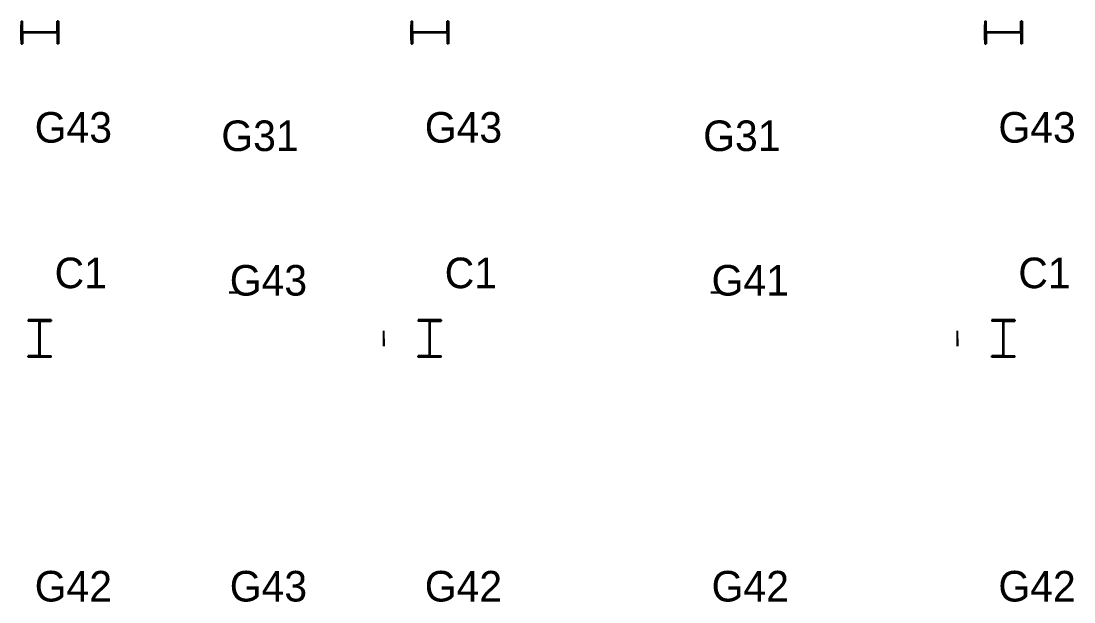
# Model space of a CAD drawing. Extents: x 0 to 468522, y -150 to 33063.
# Drawn here: x 234756 to 248522, y 8554 to 16150 of the extents above; entities that cross this region are included whole.
import ezdxf
from ezdxf.enums import TextEntityAlignment as Align

# ---------------------------------------------------------------- set-up
doc = ezdxf.new("R2010")
doc.units = 0

msp = doc.modelspace()

# ---------------------------------------------------------------- linework, layer by layer
at = {"layer": 'C1'}
for p, q in [((234756, 16150, 3330), (234756, 15850, 3330)), ((234756, 16150, 3330), (234774, 16150, 3330)), ((234756, 16150), (234756, 15850)), ((234756, 16150), (234774, 16150)), ((234774, 16005.5, 3330), (234774, 16150, 3330)), ((234774, 16005.5), (234774, 16150)), ((235226, 16005.5, 3330), (235226, 16150, 3330)), ((235244, 16150, 3330), (235226, 16150, 3330)), ((235226, 16005.5), (235226, 16150)), ((235244, 16150), (235226, 16150)), ((235244, 16150, 3330), (235244, 15850, 3330)), ((235244, 16150), (235244, 15850)), ((239856, 16150, 3330), (239856, 15850, 3330)), ((239856, 16150, 3330), (239874, 16150, 3330)), ((239856, 16150), (239856, 15850)), ((239856, 16150), (239874, 16150)), ((239874, 16005.5, 3330), (239874, 16150, 3330)), ((239874, 16005.5), (239874, 16150)), ((240326, 16005.5, 3330), (240326, 16150, 3330)), ((240344, 16150, 3330), (240326, 16150, 3330)), ((240326, 16005.5), (240326, 16150)), ((240344, 16150), (240326, 16150)), ((240344, 16150, 3330), (240344, 15850, 3330)), ((240344, 16150), (240344, 15850)), ((247356, 16150, 3330), (247356, 15850, 3330)), ((247356, 16150, 3330), (247374, 16150, 3330)), ((247356, 16150), (247356, 15850)), ((247356, 16150), (247374, 16150)), ((247374, 16005.5, 3330), (247374, 16150, 3330)), ((247374, 16005.5), (247374, 16150)), ((247826, 16005.5, 3330), (247826, 16150, 3330)), ((247844, 16150, 3330), (247826, 16150, 3330)), ((247826, 16005.5), (247826, 16150)), ((247844, 16150), (247826, 16150)), ((247844, 16150, 3330), (247844, 15850, 3330)), ((247844, 16150), (247844, 15850)), ((235226, 16005.5, 3330), (234774, 16005.5, 3330)), ((234774, 16005.5, 3330), (234774, 16005.5, 3330)), ((234774, 16005.5, 3330), (234774, 16005.5, 3330)), ((234774, 16005.5, 3330), (234774, 16005.5, 3330)), ((235226, 16005.5), (234774, 16005.5)), ((234774, 16005.5), (234774, 16005.5)), ((234774, 16005.5), (234774, 16005.5)), ((234774, 16005.5), (234774, 16005.5)), ((235226, 15994.5, 3330), (234774, 15994.5, 3330)), ((234774, 15994.5, 3330), (234774, 15994.5, 3330)), ((234774, 15994.5, 3330), (234774, 15994.5, 3330)), ((234774, 15994.5, 3330), (234774, 15994.5, 3330)), ((234774, 15994.5, 3330), (234774, 15850, 3330)), ((235226, 15994.5), (234774, 15994.5)), ((234774, 15994.5), (234774, 15994.5)), ((234774, 15994.5), (234774, 15994.5)), ((234774, 15994.5), (234774, 15994.5)), ((234774, 15994.5), (234774, 15850)), ((235226, 16005.5, 3330), (235226, 16005.5, 3330)), ((235226, 16005.5, 3330), (235226, 16005.5, 3330)), ((235226, 16005.5, 3330), (235226, 16005.5, 3330)), ((235226, 16005.5), (235226, 16005.5)), ((235226, 16005.5), (235226, 16005.5)), ((235226, 16005.5), (235226, 16005.5)), ((235226, 15994.5, 3330), (235226, 15994.5, 3330)), ((235226, 15994.5, 3330), (235226, 15994.5, 3330)), ((235226, 15994.5, 3330), (235226, 15994.5, 3330)), ((235226, 15994.5, 3330), (235226, 15850, 3330)), ((235226, 15994.5), (235226, 15994.5)), ((235226, 15994.5), (235226, 15994.5)), ((235226, 15994.5), (235226, 15994.5)), ((235226, 15994.5), (235226, 15850)), ((240326, 16005.5, 3330), (239874, 16005.5, 3330)), ((239874, 16005.5, 3330), (239874, 16005.5, 3330)), ((239874, 16005.5, 3330), (239874, 16005.5, 3330)), ((239874, 16005.5, 3330), (239874, 16005.5, 3330)), ((240326, 16005.5), (239874, 16005.5)), ((239874, 16005.5), (239874, 16005.5)), ((239874, 16005.5), (239874, 16005.5)), ((239874, 16005.5), (239874, 16005.5)), ((240326, 15994.5, 3330), (239874, 15994.5, 3330)), ((239874, 15994.5, 3330), (239874, 15994.5, 3330)), ((239874, 15994.5, 3330), (239874, 15994.5, 3330)), ((239874, 15994.5, 3330), (239874, 15994.5, 3330)), ((239874, 15994.5, 3330), (239874, 15850, 3330)), ((240326, 15994.5), (239874, 15994.5)), ((239874, 15994.5), (239874, 15994.5)), ((239874, 15994.5), (239874, 15994.5)), ((239874, 15994.5), (239874, 15994.5)), ((239874, 15994.5), (239874, 15850)), ((240326, 16005.5, 3330), (240326, 16005.5, 3330)), ((240326, 16005.5, 3330), (240326, 16005.5, 3330)), ((240326, 16005.5, 3330), (240326, 16005.5, 3330)), ((240326, 16005.5), (240326, 16005.5)), ((240326, 16005.5), (240326, 16005.5)), ((240326, 16005.5), (240326, 16005.5)), ((240326, 15994.5, 3330), (240326, 15994.5, 3330)), ((240326, 15994.5, 3330), (240326, 15994.5, 3330)), ((240326, 15994.5, 3330), (240326, 15994.5, 3330)), ((240326, 15994.5, 3330), (240326, 15850, 3330)), ((240326, 15994.5), (240326, 15994.5)), ((240326, 15994.5), (240326, 15994.5)), ((240326, 15994.5), (240326, 15994.5)), ((240326, 15994.5), (240326, 15850)), ((247826, 16005.5, 3330), (247374, 16005.5, 3330)), ((247374, 16005.5, 3330), (247374, 16005.5, 3330)), ((247374, 16005.5, 3330), (247374, 16005.5, 3330)), ((247374, 16005.5, 3330), (247374, 16005.5, 3330)), ((247826, 16005.5), (247374, 16005.5)), ((247374, 16005.5), (247374, 16005.5)), ((247374, 16005.5), (247374, 16005.5)), ((247374, 16005.5), (247374, 16005.5)), ((247826, 15994.5, 3330), (247374, 15994.5, 3330)), ((247374, 15994.5, 3330), (247374, 15994.5, 3330)), ((247374, 15994.5, 3330), (247374, 15994.5, 3330)), ((247374, 15994.5, 3330), (247374, 15994.5, 3330)), ((247374, 15994.5, 3330), (247374, 15850, 3330)), ((247826, 15994.5), (247374, 15994.5)), ((247374, 15994.5), (247374, 15994.5)), ((247374, 15994.5), (247374, 15994.5)), ((247374, 15994.5), (247374, 15994.5)), ((247374, 15994.5), (247374, 15850)), ((247826, 16005.5, 3330), (247826, 16005.5, 3330)), ((247826, 16005.5, 3330), (247826, 16005.5, 3330)), ((247826, 16005.5, 3330), (247826, 16005.5, 3330)), ((247826, 16005.5), (247826, 16005.5)), ((247826, 16005.5), (247826, 16005.5)), ((247826, 16005.5), (247826, 16005.5)), ((247826, 15994.5, 3330), (247826, 15994.5, 3330)), ((247826, 15994.5, 3330), (247826, 15994.5, 3330)), ((247826, 15994.5, 3330), (247826, 15994.5, 3330)), ((247826, 15994.5, 3330), (247826, 15850, 3330)), ((247826, 15994.5), (247826, 15994.5)), ((247826, 15994.5), (247826, 15994.5)), ((247826, 15994.5), (247826, 15994.5)), ((247826, 15994.5), (247826, 15850)), ((234756, 15850, 3330), (234774, 15850, 3330)), ((234756, 15850), (234774, 15850)), ((235244, 15850, 3330), (235226, 15850, 3330)), ((235244, 15850), (235226, 15850)), ((239856, 15850, 3330), (239874, 15850, 3330)), ((239856, 15850), (239874, 15850)), ((240344, 15850, 3330), (240326, 15850, 3330)), ((240344, 15850), (240326, 15850)), ((247356, 15850, 3330), (247374, 15850, 3330)), ((247356, 15850), (247374, 15850)), ((247844, 15850, 3330), (247826, 15850, 3330)), ((247844, 15850), (247826, 15850)), ((235150, 12244, 3330), (234850, 12244, 3330)), ((234850, 12244, 3330), (234850, 12226, 3330)), ((235150, 12244), (234850, 12244)), ((234850, 12244), (234850, 12226)), ((234994.5, 12226, 3330), (234850, 12226, 3330)), ((234994.5, 12226), (234850, 12226)), ((234994.5, 11774, 3330), (234994.5, 12226, 3330)), ((234994.5, 12226, 3330), (234994.5, 12226, 3330)), ((234994.5, 12226, 3330), (234994.5, 12226, 3330)), ((234994.5, 12226, 3330), (234994.5, 12226, 3330)), ((234994.5, 11774), (234994.5, 12226)), ((234994.5, 12226), (234994.5, 12226)), ((234994.5, 12226), (234994.5, 12226)), ((234994.5, 12226), (234994.5, 12226)), ((235005.5, 11774, 3330), (235005.5, 12226, 3330)), ((235005.5, 12226, 3330), (235005.5, 12226, 3330)), ((235005.5, 12226, 3330), (235005.5, 12226, 3330)), ((235005.5, 12226, 3330), (235005.5, 12226, 3330)), ((235005.5, 12226, 3330), (235150, 12226, 3330)), ((235005.5, 11774), (235005.5, 12226)), ((235005.5, 12226), (235005.5, 12226)), ((235005.5, 12226), (235005.5, 12226)), ((235005.5, 12226), (235005.5, 12226)), ((235005.5, 12226), (235150, 12226)), ((235150, 12244, 3330), (235150, 12226, 3330)), ((235150, 12244), (235150, 12226)), ((240250, 12244, 3330), (239950, 12244, 3330)), ((239950, 12244, 3330), (239950, 12226, 3330)), ((240250, 12244), (239950, 12244)), ((239950, 12244), (239950, 12226)), ((240094.5, 12226, 3330), (239950, 12226, 3330)), ((240094.5, 12226), (239950, 12226)), ((240094.5, 11774, 3330), (240094.5, 12226, 3330)), ((240094.5, 12226, 3330), (240094.5, 12226, 3330)), ((240094.5, 12226, 3330), (240094.5, 12226, 3330)), ((240094.5, 12226, 3330), (240094.5, 12226, 3330)), ((240094.5, 11774), (240094.5, 12226)), ((240094.5, 12226), (240094.5, 12226)), ((240094.5, 12226), (240094.5, 12226)), ((240094.5, 12226), (240094.5, 12226)), ((240105.5, 11774, 3330), (240105.5, 12226, 3330)), ((240105.5, 12226, 3330), (240105.5, 12226, 3330)), ((240105.5, 12226, 3330), (240105.5, 12226, 3330)), ((240105.5, 12226, 3330), (240105.5, 12226, 3330)), ((240105.5, 12226, 3330), (240250, 12226, 3330)), ((240105.5, 11774), (240105.5, 12226)), ((240105.5, 12226), (240105.5, 12226)), ((240105.5, 12226), (240105.5, 12226)), ((240105.5, 12226), (240105.5, 12226)), ((240105.5, 12226), (240250, 12226)), ((240250, 12244, 3330), (240250, 12226, 3330)), ((240250, 12244), (240250, 12226)), ((247750, 12244, 3330), (247450, 12244, 3330)), ((247450, 12244, 3330), (247450, 12226, 3330)), ((247750, 12244), (247450, 12244)), ((247450, 12244), (247450, 12226)), ((247594.5, 12226, 3330), (247450, 12226, 3330)), ((247594.5, 12226), (247450, 12226)), ((247594.5, 11774, 3330), (247594.5, 12226, 3330)), ((247594.5, 12226, 3330), (247594.5, 12226, 3330)), ((247594.5, 12226, 3330), (247594.5, 12226, 3330)), ((247594.5, 12226, 3330), (247594.5, 12226, 3330)), ((247594.5, 11774), (247594.5, 12226)), ((247594.5, 12226), (247594.5, 12226)), ((247594.5, 12226), (247594.5, 12226)), ((247594.5, 12226), (247594.5, 12226)), ((247605.5, 11774, 3330), (247605.5, 12226, 3330)), ((247605.5, 12226, 3330), (247605.5, 12226, 3330)), ((247605.5, 12226, 3330), (247605.5, 12226, 3330)), ((247605.5, 12226, 3330), (247605.5, 12226, 3330)), ((247605.5, 12226, 3330), (247750, 12226, 3330)), ((247605.5, 11774), (247605.5, 12226)), ((247605.5, 12226), (247605.5, 12226)), ((247605.5, 12226), (247605.5, 12226)), ((247605.5, 12226), (247605.5, 12226)), ((247605.5, 12226), (247750, 12226)), ((247750, 12244, 3330), (247750, 12226, 3330)), ((247750, 12244), (247750, 12226)), ((234994.5, 11774, 3330), (234850, 11774, 3330)), ((234850, 11756, 3330), (234850, 11774, 3330)), ((234994.5, 11774), (234850, 11774)), ((234850, 11756), (234850, 11774)), ((235150, 11756, 3330), (234850, 11756, 3330)), ((235150, 11756), (234850, 11756)), ((234994.5, 11774, 3330), (234994.5, 11774, 3330)), ((234994.5, 11774, 3330), (234994.5, 11774, 3330)), ((234994.5, 11774, 3330), (234994.5, 11774, 3330)), ((234994.5, 11774), (234994.5, 11774)), ((234994.5, 11774), (234994.5, 11774)), ((234994.5, 11774), (234994.5, 11774)), ((235005.5, 11774, 3330), (235005.5, 11774, 3330)), ((235005.5, 11774, 3330), (235005.5, 11774, 3330)), ((235005.5, 11774, 3330), (235005.5, 11774, 3330)), ((235005.5, 11774, 3330), (235150, 11774, 3330)), ((235005.5, 11774), (235005.5, 11774)), ((235005.5, 11774), (235005.5, 11774)), ((235005.5, 11774), (235005.5, 11774)), ((235005.5, 11774), (235150, 11774)), ((235150, 11756, 3330), (235150, 11774, 3330)), ((235150, 11756), (235150, 11774)), ((240094.5, 11774, 3330), (239950, 11774, 3330)), ((239950, 11756, 3330), (239950, 11774, 3330)), ((240094.5, 11774), (239950, 11774)), ((239950, 11756), (239950, 11774)), ((240250, 11756, 3330), (239950, 11756, 3330)), ((240250, 11756), (239950, 11756)), ((240094.5, 11774, 3330), (240094.5, 11774, 3330)), ((240094.5, 11774, 3330), (240094.5, 11774, 3330)), ((240094.5, 11774, 3330), (240094.5, 11774, 3330)), ((240094.5, 11774), (240094.5, 11774)), ((240094.5, 11774), (240094.5, 11774)), ((240094.5, 11774), (240094.5, 11774)), ((240105.5, 11774, 3330), (240105.5, 11774, 3330)), ((240105.5, 11774, 3330), (240105.5, 11774, 3330)), ((240105.5, 11774, 3330), (240105.5, 11774, 3330)), ((240105.5, 11774, 3330), (240250, 11774, 3330)), ((240105.5, 11774), (240105.5, 11774)), ((240105.5, 11774), (240105.5, 11774)), ((240105.5, 11774), (240105.5, 11774)), ((240105.5, 11774), (240250, 11774)), ((240250, 11756, 3330), (240250, 11774, 3330)), ((240250, 11756), (240250, 11774)), ((247594.5, 11774, 3330), (247450, 11774, 3330)), ((247450, 11756, 3330), (247450, 11774, 3330)), ((247594.5, 11774), (247450, 11774)), ((247450, 11756), (247450, 11774)), ((247750, 11756, 3330), (247450, 11756, 3330)), ((247750, 11756), (247450, 11756)), ((247594.5, 11774, 3330), (247594.5, 11774, 3330)), ((247594.5, 11774, 3330), (247594.5, 11774, 3330)), ((247594.5, 11774, 3330), (247594.5, 11774, 3330)), ((247594.5, 11774), (247594.5, 11774)), ((247594.5, 11774), (247594.5, 11774)), ((247594.5, 11774), (247594.5, 11774)), ((247605.5, 11774, 3330), (247605.5, 11774, 3330)), ((247605.5, 11774, 3330), (247605.5, 11774, 3330)), ((247605.5, 11774, 3330), (247605.5, 11774, 3330)), ((247605.5, 11774, 3330), (247750, 11774, 3330)), ((247605.5, 11774), (247605.5, 11774)), ((247605.5, 11774), (247605.5, 11774)), ((247605.5, 11774), (247605.5, 11774)), ((247605.5, 11774), (247750, 11774)), ((247750, 11756, 3330), (247750, 11774, 3330)), ((247750, 11756), (247750, 11774))]:
    msp.add_line(p, q, dxfattribs=at)
at = {"layer": 'G31', "extrusion": (0, 1, 0)}
for p, q in [((237475, 12600, 3480), (237625, 12600, 3480)), ((237475, 12600, 3180), (237625, 12600, 3180)), ((237546.75, 12600, 3471), (237475, 12600, 3471)), ((237475, 12600, 3480), (237475, 12600, 3471)), ((237546.75, 12600, 3189), (237475, 12600, 3189)), ((237475, 12600, 3180), (237475, 12600, 3189)), ((237546.75, 12600, 3189), (237546.75, 12600, 3471)), ((237546.75, 12600, 3471), (237546.75, 12600, 3471)), ((237546.75, 12600, 3189), (237546.75, 12600, 3189)), ((237546.75, 12600, 3471), (237546.75, 12600, 3471)), ((237546.75, 12600, 3189), (237546.75, 12600, 3189)), ((237546.75, 12600, 3471), (237546.75, 12600, 3471)), ((237546.75, 12600, 3189), (237546.75, 12600, 3189)), ((237553.25, 12600, 3189), (237553.25, 12600, 3471)), ((237553.25, 12600, 3189), (237553.25, 12600, 3189)), ((237553.25, 12600, 3471), (237553.25, 12600, 3471)), ((237553.25, 12600, 3189), (237553.25, 12600, 3189)), ((237553.25, 12600, 3471), (237553.25, 12600, 3471)), ((237553.25, 12600, 3189), (237553.25, 12600, 3189)), ((237553.25, 12600, 3471), (237553.25, 12600, 3471)), ((237553.25, 12600, 3471), (237625, 12600, 3471)), ((237553.25, 12600, 3189), (237625, 12600, 3189)), ((237625, 12600, 3480), (237625, 12600, 3471)), ((237625, 12600, 3180), (237625, 12600, 3189)), ((243775, 12600, 3480), (243925, 12600, 3480)), ((243775, 12600, 3180), (243925, 12600, 3180)), ((243846.75, 12600, 3471), (243775, 12600, 3471)), ((243775, 12600, 3480), (243775, 12600, 3471)), ((243846.75, 12600, 3189), (243775, 12600, 3189)), ((243775, 12600, 3180), (243775, 12600, 3189)), ((243846.75, 12600, 3189), (243846.75, 12600, 3471)), ((243846.75, 12600, 3471), (243846.75, 12600, 3471)), ((243846.75, 12600, 3189), (243846.75, 12600, 3189)), ((243846.75, 12600, 3471), (243846.75, 12600, 3471)), ((243846.75, 12600, 3189), (243846.75, 12600, 3189)), ((243846.75, 12600, 3471), (243846.75, 12600, 3471)), ((243846.75, 12600, 3189), (243846.75, 12600, 3189)), ((243853.25, 12600, 3189), (243853.25, 12600, 3471)), ((243853.25, 12600, 3189), (243853.25, 12600, 3189)), ((243853.25, 12600, 3471), (243853.25, 12600, 3471)), ((243853.25, 12600, 3189), (243853.25, 12600, 3189)), ((243853.25, 12600, 3471), (243853.25, 12600, 3471)), ((243853.25, 12600, 3189), (243853.25, 12600, 3189)), ((243853.25, 12600, 3471), (243853.25, 12600, 3471)), ((243853.25, 12600, 3471), (243925, 12600, 3471)), ((243853.25, 12600, 3189), (243925, 12600, 3189)), ((243925, 12600, 3480), (243925, 12600, 3471)), ((243925, 12600, 3180), (243925, 12600, 3189))]:
    msp.add_line(p, q, dxfattribs=at)
at = {"layer": 'G41', "extrusion": (-1, 0, 0)}
for p, q in [((247000, 11900, 3530), (247000, 12100, 3530)), ((247000, 11900, 3130), (247000, 12100, 3130)), ((247000, 12006, 3508), (247000, 12100, 3508)), ((247000, 12100, 3530), (247000, 12100, 3508)), ((247000, 12006, 3152), (247000, 12100, 3152)), ((247000, 12100, 3130), (247000, 12100, 3152)), ((247000, 12006, 3152), (247000, 12006, 3508)), ((247000, 12006, 3152), (247000, 12006, 3152)), ((247000, 12006, 3508), (247000, 12006, 3508)), ((247000, 12006, 3152), (247000, 12006, 3152)), ((247000, 12006, 3508), (247000, 12006, 3508)), ((247000, 12006, 3152), (247000, 12006, 3152)), ((247000, 12006, 3508), (247000, 12006, 3508)), ((247000, 11994, 3152), (247000, 11994, 3508)), ((247000, 11994, 3508), (247000, 11994, 3508)), ((247000, 11994, 3152), (247000, 11994, 3152)), ((247000, 11994, 3508), (247000, 11994, 3508)), ((247000, 11994, 3152), (247000, 11994, 3152)), ((247000, 11994, 3508), (247000, 11994, 3508)), ((247000, 11994, 3152), (247000, 11994, 3152)), ((247000, 11994, 3508), (247000, 11900, 3508)), ((247000, 11994, 3152), (247000, 11900, 3152)), ((247000, 11900, 3530), (247000, 11900, 3508)), ((247000, 11900, 3130), (247000, 11900, 3152))]:
    msp.add_line(p, q, dxfattribs=at)
at = {"layer": 'G42', "extrusion": (-1, 0, 0)}
for p, q in [((234756, 15900, 3530), (234756, 16100, 3530)), ((234756, 15900, 3130), (234756, 16100, 3130)), ((234756, 16004.5, 3516), (234756, 16100, 3516)), ((234756, 16100, 3530), (234756, 16100, 3516)), ((234756, 16004.5, 3144), (234756, 16100, 3144)), ((234756, 16100, 3130), (234756, 16100, 3144)), ((234756, 16004.5, 3144), (234756, 16004.5, 3516)), ((234756, 16004.5, 3144), (234756, 16004.5, 3144)), ((234756, 16004.5, 3516), (234756, 16004.5, 3516)), ((234756, 16004.5, 3144), (234756, 16004.5, 3144)), ((234756, 16004.5, 3516), (234756, 16004.5, 3516)), ((234756, 16004.5, 3144), (234756, 16004.5, 3144)), ((234756, 16004.5, 3516), (234756, 16004.5, 3516)), ((234756, 15995.5, 3144), (234756, 15995.5, 3516)), ((234756, 15995.5, 3516), (234756, 15995.5, 3516)), ((234756, 15995.5, 3144), (234756, 15995.5, 3144)), ((234756, 15995.5, 3516), (234756, 15995.5, 3516)), ((234756, 15995.5, 3144), (234756, 15995.5, 3144)), ((234756, 15995.5, 3516), (234756, 15995.5, 3516)), ((234756, 15995.5, 3144), (234756, 15995.5, 3144)), ((234756, 15995.5, 3516), (234756, 15900, 3516)), ((234756, 15995.5, 3144), (234756, 15900, 3144)), ((239856, 15900, 3530), (239856, 16100, 3530)), ((239856, 15900, 3130), (239856, 16100, 3130)), ((239856, 16004.5, 3516), (239856, 16100, 3516)), ((239856, 16100, 3530), (239856, 16100, 3516)), ((239856, 16004.5, 3144), (239856, 16100, 3144)), ((239856, 16100, 3130), (239856, 16100, 3144)), ((239856, 16004.5, 3144), (239856, 16004.5, 3516)), ((239856, 16004.5, 3144), (239856, 16004.5, 3144)), ((239856, 16004.5, 3516), (239856, 16004.5, 3516)), ((239856, 16004.5, 3144), (239856, 16004.5, 3144)), ((239856, 16004.5, 3516), (239856, 16004.5, 3516)), ((239856, 16004.5, 3144), (239856, 16004.5, 3144)), ((239856, 16004.5, 3516), (239856, 16004.5, 3516)), ((239856, 15995.5, 3144), (239856, 15995.5, 3516)), ((239856, 15995.5, 3516), (239856, 15995.5, 3516)), ((239856, 15995.5, 3144), (239856, 15995.5, 3144)), ((239856, 15995.5, 3516), (239856, 15995.5, 3516)), ((239856, 15995.5, 3144), (239856, 15995.5, 3144)), ((239856, 15995.5, 3516), (239856, 15995.5, 3516)), ((239856, 15995.5, 3144), (239856, 15995.5, 3144)), ((239856, 15995.5, 3516), (239856, 15900, 3516)), ((239856, 15995.5, 3144), (239856, 15900, 3144)), ((247356, 15900, 3530), (247356, 16100, 3530)), ((247356, 15900, 3130), (247356, 16100, 3130)), ((247356, 16004.5, 3516), (247356, 16100, 3516)), ((247356, 16100, 3530), (247356, 16100, 3516)), ((247356, 16004.5, 3144), (247356, 16100, 3144)), ((247356, 16100, 3130), (247356, 16100, 3144)), ((247356, 16004.5, 3144), (247356, 16004.5, 3516)), ((247356, 16004.5, 3144), (247356, 16004.5, 3144)), ((247356, 16004.5, 3516), (247356, 16004.5, 3516)), ((247356, 16004.5, 3144), (247356, 16004.5, 3144)), ((247356, 16004.5, 3516), (247356, 16004.5, 3516)), ((247356, 16004.5, 3144), (247356, 16004.5, 3144)), ((247356, 16004.5, 3516), (247356, 16004.5, 3516)), ((247356, 15995.5, 3144), (247356, 15995.5, 3516)), ((247356, 15995.5, 3516), (247356, 15995.5, 3516)), ((247356, 15995.5, 3144), (247356, 15995.5, 3144)), ((247356, 15995.5, 3516), (247356, 15995.5, 3516)), ((247356, 15995.5, 3144), (247356, 15995.5, 3144)), ((247356, 15995.5, 3516), (247356, 15995.5, 3516)), ((247356, 15995.5, 3144), (247356, 15995.5, 3144)), ((247356, 15995.5, 3516), (247356, 15900, 3516)), ((247356, 15995.5, 3144), (247356, 15900, 3144)), ((234756, 15900, 3530), (234756, 15900, 3516)), ((234756, 15900, 3130), (234756, 15900, 3144)), ((239856, 15900, 3530), (239856, 15900, 3516)), ((239856, 15900, 3130), (239856, 15900, 3144)), ((247356, 15900, 3530), (247356, 15900, 3516)), ((247356, 15900, 3130), (247356, 15900, 3144))]:
    msp.add_line(p, q, dxfattribs=at)
at = {"layer": 'G43', "extrusion": (0, 1, 0)}
for p, q in [((234900, 12244, 3530), (235100, 12244, 3530)), ((234900, 12244, 3130), (235100, 12244, 3130)), ((234996, 12244, 3517), (234900, 12244, 3517)), ((234900, 12244, 3530), (234900, 12244, 3517)), ((234996, 12244, 3143), (234900, 12244, 3143)), ((234900, 12244, 3130), (234900, 12244, 3143)), ((234996, 12244, 3143), (234996, 12244, 3517)), ((234996, 12244, 3517), (234996, 12244, 3517)), ((234996, 12244, 3143), (234996, 12244, 3143)), ((234996, 12244, 3517), (234996, 12244, 3517)), ((234996, 12244, 3143), (234996, 12244, 3143)), ((234996, 12244, 3517), (234996, 12244, 3517)), ((234996, 12244, 3143), (234996, 12244, 3143)), ((235004, 12244, 3143), (235004, 12244, 3517)), ((235004, 12244, 3143), (235004, 12244, 3143)), ((235004, 12244, 3517), (235004, 12244, 3517)), ((235004, 12244, 3143), (235004, 12244, 3143)), ((235004, 12244, 3517), (235004, 12244, 3517)), ((235004, 12244, 3143), (235004, 12244, 3143)), ((235004, 12244, 3517), (235004, 12244, 3517)), ((235004, 12244, 3517), (235100, 12244, 3517)), ((235004, 12244, 3143), (235100, 12244, 3143)), ((235100, 12244, 3530), (235100, 12244, 3517)), ((235100, 12244, 3130), (235100, 12244, 3143)), ((240000, 12244, 3530), (240200, 12244, 3530)), ((240000, 12244, 3130), (240200, 12244, 3130)), ((240096, 12244, 3517), (240000, 12244, 3517)), ((240000, 12244, 3530), (240000, 12244, 3517)), ((240096, 12244, 3143), (240000, 12244, 3143)), ((240000, 12244, 3130), (240000, 12244, 3143)), ((240096, 12244, 3143), (240096, 12244, 3517)), ((240096, 12244, 3517), (240096, 12244, 3517)), ((240096, 12244, 3143), (240096, 12244, 3143)), ((240096, 12244, 3517), (240096, 12244, 3517)), ((240096, 12244, 3143), (240096, 12244, 3143)), ((240096, 12244, 3517), (240096, 12244, 3517)), ((240096, 12244, 3143), (240096, 12244, 3143)), ((240104, 12244, 3143), (240104, 12244, 3517)), ((240104, 12244, 3143), (240104, 12244, 3143)), ((240104, 12244, 3517), (240104, 12244, 3517)), ((240104, 12244, 3143), (240104, 12244, 3143)), ((240104, 12244, 3517), (240104, 12244, 3517)), ((240104, 12244, 3143), (240104, 12244, 3143)), ((240104, 12244, 3517), (240104, 12244, 3517)), ((240104, 12244, 3517), (240200, 12244, 3517)), ((240104, 12244, 3143), (240200, 12244, 3143)), ((240200, 12244, 3530), (240200, 12244, 3517)), ((240200, 12244, 3130), (240200, 12244, 3143)), ((247500, 12244, 3530), (247700, 12244, 3530)), ((247500, 12244, 3130), (247700, 12244, 3130)), ((247596, 12244, 3517), (247500, 12244, 3517)), ((247500, 12244, 3530), (247500, 12244, 3517)), ((247596, 12244, 3143), (247500, 12244, 3143)), ((247500, 12244, 3130), (247500, 12244, 3143)), ((247596, 12244, 3143), (247596, 12244, 3517)), ((247596, 12244, 3517), (247596, 12244, 3517)), ((247596, 12244, 3143), (247596, 12244, 3143)), ((247596, 12244, 3517), (247596, 12244, 3517)), ((247596, 12244, 3143), (247596, 12244, 3143)), ((247596, 12244, 3517), (247596, 12244, 3517)), ((247596, 12244, 3143), (247596, 12244, 3143)), ((247604, 12244, 3143), (247604, 12244, 3517)), ((247604, 12244, 3143), (247604, 12244, 3143)), ((247604, 12244, 3517), (247604, 12244, 3517)), ((247604, 12244, 3143), (247604, 12244, 3143)), ((247604, 12244, 3517), (247604, 12244, 3517)), ((247604, 12244, 3143), (247604, 12244, 3143)), ((247604, 12244, 3517), (247604, 12244, 3517)), ((247604, 12244, 3517), (247700, 12244, 3517)), ((247604, 12244, 3143), (247700, 12244, 3143)), ((247700, 12244, 3530), (247700, 12244, 3517)), ((247700, 12244, 3130), (247700, 12244, 3143))]:
    msp.add_line(p, q, dxfattribs=at)
at = {"layer": 'G43', "extrusion": (-1, 0, 0)}
for p, q in [((239500, 11900, 3530), (239500, 12100, 3530)), ((239500, 11900, 3130), (239500, 12100, 3130)), ((239500, 12004, 3517), (239500, 12100, 3517)), ((239500, 12100, 3530), (239500, 12100, 3517)), ((239500, 12004, 3143), (239500, 12100, 3143)), ((239500, 12100, 3130), (239500, 12100, 3143)), ((239500, 12004, 3143), (239500, 12004, 3517)), ((239500, 12004, 3143), (239500, 12004, 3143)), ((239500, 12004, 3517), (239500, 12004, 3517)), ((239500, 12004, 3143), (239500, 12004, 3143)), ((239500, 12004, 3517), (239500, 12004, 3517)), ((239500, 12004, 3143), (239500, 12004, 3143)), ((239500, 12004, 3517), (239500, 12004, 3517)), ((239500, 11996, 3143), (239500, 11996, 3517)), ((239500, 11996, 3517), (239500, 11996, 3517)), ((239500, 11996, 3143), (239500, 11996, 3143)), ((239500, 11996, 3517), (239500, 11996, 3517)), ((239500, 11996, 3143), (239500, 11996, 3143)), ((239500, 11996, 3517), (239500, 11996, 3517)), ((239500, 11996, 3143), (239500, 11996, 3143)), ((239500, 11996, 3517), (239500, 11900, 3517)), ((239500, 11996, 3143), (239500, 11900, 3143)), ((239500, 11900, 3530), (239500, 11900, 3517)), ((239500, 11900, 3130), (239500, 11900, 3143))]:
    msp.add_line(p, q, dxfattribs=at)

# ---------------------------------------------------------------- texts
at = {"layer": 'C1'}
for p in [(235536.8, 12536.8, 6460), (235536.8, 12536.8, 3330), (240636.8, 12536.8, 6460), (240636.8, 12536.8, 3330), (248136.8, 12536.8, 6460), (248136.8, 12536.8, 3330)]:
    msp.add_text('C1', height=400, dxfattribs=at).set_placement(p, align=Align.BOTTOM_CENTER)
at = {"layer": 'G31'}
for p in [(237880, 14330, 3330), (244180, 14330, 3330)]:
    msp.add_text('G31', height=400, dxfattribs=at).set_placement(p, align=Align.BOTTOM_CENTER)
at = {"layer": 'G41'}
msp.add_text('G41', height=400, dxfattribs=at).set_placement((244290, 12440, 3330), align=Align.BOTTOM_CENTER)
at = {"layer": 'G42'}
for p in [(235440, 8440, 3330), (240540, 8440, 3330), (244290, 8440, 3330), (248040, 8440, 3330)]:
    msp.add_text('G42', height=400, dxfattribs=at).set_placement(p, align=Align.BOTTOM_CENTER)
at = {"layer": 'G43'}
for p in [(235440, 14440, 3330), (240540, 14440, 3330), (248040, 14440, 3330), (237990, 12440, 3330), (237990, 8440, 3330)]:
    msp.add_text('G43', height=400, dxfattribs=at).set_placement(p, align=Align.BOTTOM_CENTER)

doc.saveas('drawing.dxf')
